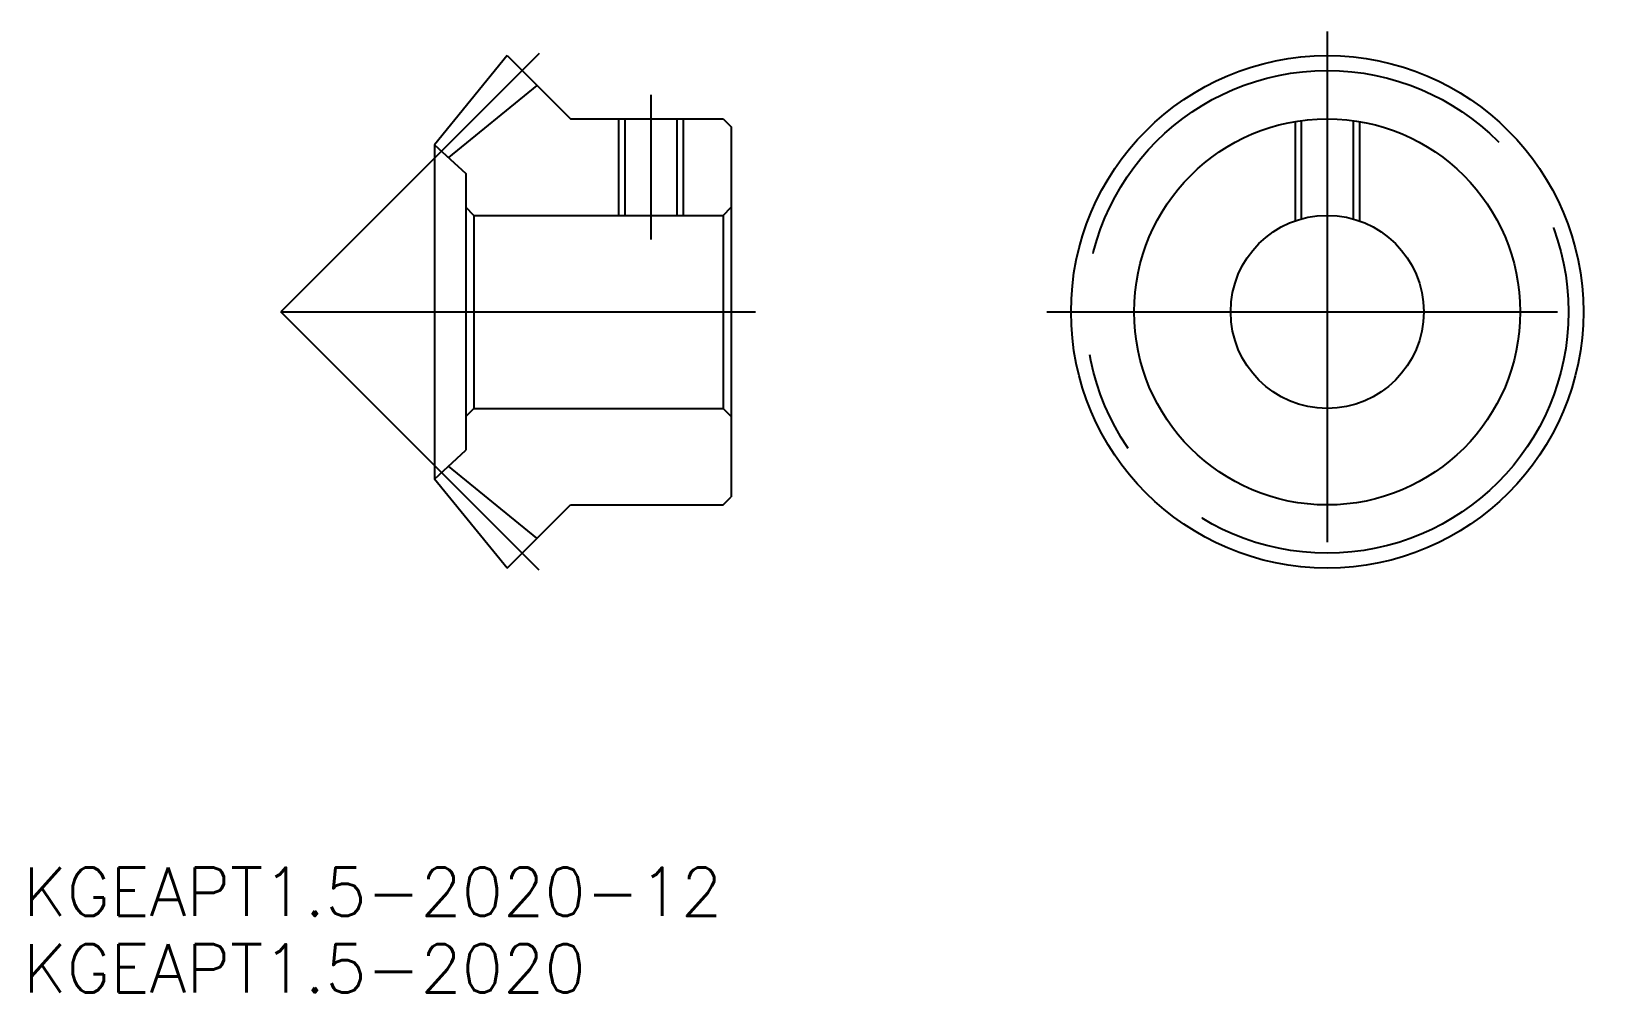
# Model space of a CAD drawing. Extents: x -80.5 to 17.4, y -42.3 to 17.4.
import ezdxf

# ---------------------------------------------------------------- set-up
doc = ezdxf.new("R2010")
doc.units = 0
doc.linetypes.add('CENTER', pattern=[50.8, 31.75, -6.35, 6.35, -6.35])
doc.linetypes.add('DASHED', pattern=[19.05, 12.7, -6.35])
doc.layers.get('0').update_dxf_attribs({"linetype": 'CONTINUOUS'})
doc.layers.add('CENTER', color=1, linetype='CENTER')
doc.styles.get("Standard").update_dxf_attribs({"font": 'txt.shx', "height": 3, "bigfont": 'bigfont.shx'})

# ---------------------------------------------------------------- blocks, each defined once
blk = doc.blocks.new('*U2')
at = {"color": 7, "linetype": 'CONTINUOUS'}
blk.add_text('KGEAPT1.5-2020-12', height=3, dxfattribs=at).set_placement((-81.061, -37.543))
blk = doc.blocks.new('*U3')
at = {"color": 7, "linetype": 'CONTINUOUS'}
blk.add_text('KGEAPT1.5-2020', height=3, dxfattribs=at).set_placement((-81.061, -42.304))

msp = doc.modelspace()

# ---------------------------------------------------------------- linework, layer by layer
at = {"color": 7, "linetype": 'CONTINUOUS'}
for p, q in [((-50.976, 15.925), (-55.486, 10.389)), ((-50.976, 15.925), (-47.046, 12)), ((-49.124, 14.075), (-54.623, 9.593)), ((-47.046, 12), (-37.546, 12)), ((-43.667, 12), (-43.667, 6)), ((-40.425, 12), (-40.425, 6)), ((-37.546, 12), (-37.046, 11.5)), ((-37.046, 11.5), (-37.046, -11.5)), ((-55.486, 10.389), (-55.486, -10.389)), ((-55.486, 10.389), (-53.546, 8.6)), ((-53.546, 8.6), (-53.546, -8.6)), ((-53.046, 6), (-53.546, 6.5)), ((-53.046, 6), (-37.546, 6)), ((-53.046, 6), (-53.046, -6)), ((-37.546, 6), (-37.046, 6.5)), ((-37.546, 6), (-37.546, -6)), ((-53.046, -6), (-53.546, -6.5)), ((-53.046, -6), (-37.546, -6)), ((-37.546, -6), (-37.046, -6.5)), ((-55.486, -10.389), (-53.546, -8.6)), ((-49.124, -14.075), (-54.623, -9.593)), ((-50.976, -15.925), (-55.486, -10.389)), ((-37.546, -12), (-37.046, -11.5)), ((-50.976, -15.925), (-47.046, -12)), ((-47.046, -12), (-37.546, -12))]:
    msp.add_line(p, q, dxfattribs=at)
at = {"color": 3, "linetype": 'CONTINUOUS'}
for p, q in [((-44.046, 12), (-44.046, 6)), ((-40.046, 12), (-40.046, 6))]:
    msp.add_line(p, q, dxfattribs=at)
at = {"color": 3, "linetype": 'DASHED'}
for p, q in [((-2, 11.832), (-2, 5.657)), ((-1.621, 11.89), (-1.621, 5.777)), ((1.621, 11.89), (1.621, 5.777)), ((2, 11.832), (2, 5.657))]:
    msp.add_line(p, q, dxfattribs=at)
at = {"color": 7, "linetype": 'CONTINUOUS'}
for radius in [15.925, 12, 6]:
    msp.add_circle((0, 0), radius, dxfattribs=at)
at = {"layer": 'CENTER', "color": 1, "linetype": 'CENTER'}
for p, q in [((0, 17.425), (0, -17.425)), ((-48.989, 16.061), (-65.046, 0)), ((-42.046, 13.5), (-42.046, 4.5)), ((-65.046, 0), (-35.546, 0)), ((-48.989, -16.061), (-65.046, 0)), ((-17.425, 0), (17.425, 0))]:
    msp.add_line(p, q, dxfattribs=at)
msp.add_circle((0, 0), 15, dxfattribs=at)

# ---------------------------------------------------------------- block references
at = {"color": 7, "linetype": 'CONTINUOUS'}
for name in ['*U2', '*U3']:
    msp.add_blockref(name, (0, 0), dxfattribs=at)

doc.saveas('drawing.dxf')
